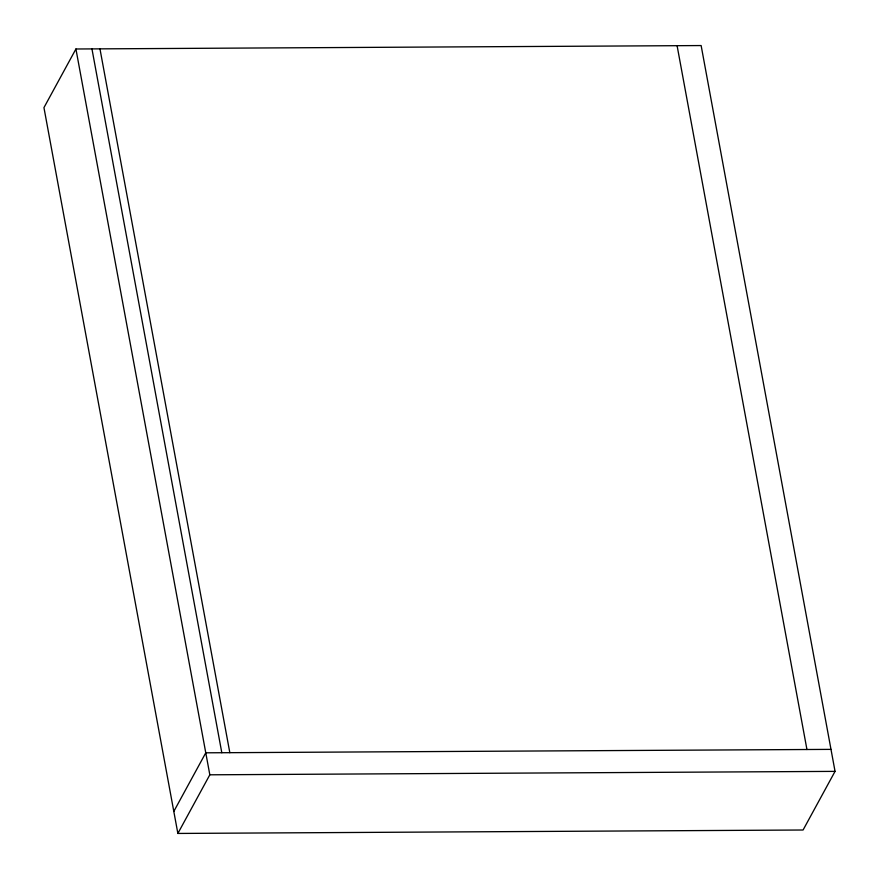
<?xml version="1.0" encoding="UTF-8"?>
<svg xmlns="http://www.w3.org/2000/svg" width="879" height="879" viewBox="0 0 879 879"><rect width="100%" height="100%" fill="white"/><g stroke="black" fill="none" stroke-linecap="round" stroke-linejoin="round"><path stroke-width="1.32" d="M75.924 48.993L43.95 107.623L177.866 833.446L803.076 830.007L835.05 771.377L701.134 45.554L75.924 48.993L209.828 774.806L177.866 833.446M173.8 811.449L205.774 752.809L830.996 749.38M209.828 774.806L835.05 771.377M677.094 45.686L806.944 749.512M99.964 48.861L229.826 752.677M91.954 48.905L221.805 752.721"/></g></svg>
